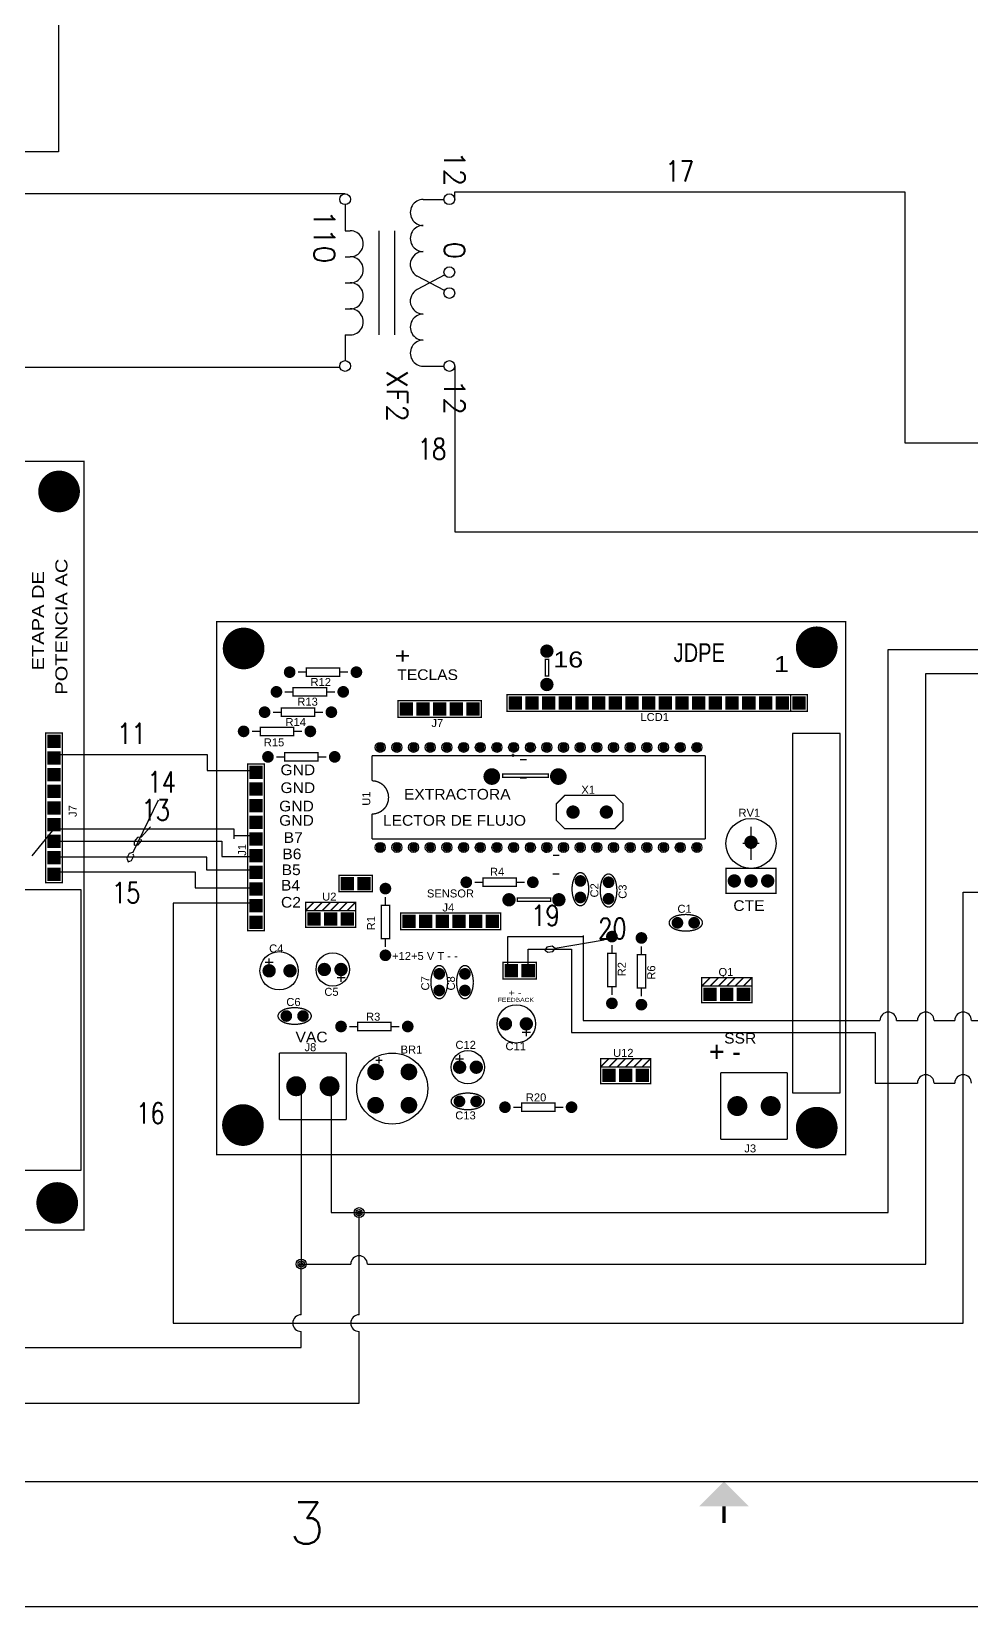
# Model space of a CAD drawing. Header units: inches. Extents: x -0.3 to 21, y 0 to 16.
# Drawn here: x 6.35 to 11.98, y 0 to 9.45 of the extents above; entities that cross this region are included whole.
import ezdxf
from ezdxf.enums import TextEntityAlignment as Align

# ---------------------------------------------------------------- set-up
doc = ezdxf.new("R2010")
doc.units = ezdxf.units.IN
doc.header["$MEASUREMENT"] = 0
for name, color, linetype in [('12632256', 7, 'Continuous'), ('BLK_18AWG', 7, 'Continuous'), ('SYMS', 7, 'Continuous'), ('TAGS', 250, 'Continuous'), ('TERMS', 250, 'Continuous'), ('Title Block', 7, 'Continuous'), ('Viewport', 7, 'Continuous'), ('WIRENO', 250, 'Continuous')]:
    doc.layers.add(name, color=color, linetype=linetype)
doc.styles.add('Roman', font='romans')
doc.styles.add('WD', font='romans.shx')

# ---------------------------------------------------------------- blocks, each defined once
blk = doc.blocks.new('ANSI_border_C')
at = {"layer": 'Title Block'}
for p, q in [((0.5, 0.75), (20.5, 0.75)), ((0, 0), (21, 0))]:
    blk.add_line(p, q, dxfattribs=at)
at = {"layer": 'Title Block', "const_width": 0.02}
blk.add_lwpolyline([(10.5, 0.5), (10.5, 0.6)], dxfattribs=at)
at = {"layer": 'Title Block'}
blk.add_solid([(10.35, 0.6), (10.65, 0.6), (10.5, 0.75)], dxfattribs=at)
at = {"layer": 'Title Block', "style": 'Roman'}
blk.add_text('3', height=0.25, dxfattribs=at).set_placement((8, 0.5), align=Align.MIDDLE_CENTER)
blk = doc.blocks.new('EPAD')
at = {"const_width": 0.5}
blk.add_lwpolyline([(-0.25, 0, 1), (0.25, 0, 1)], format="xyb", close=True, dxfattribs=at)
blk = doc.blocks.new('RPAD')
blk.add_trace([(-0.5, -0.5), (-0.5, 0.5), (0.5, -0.5), (0.5, 0.5)])
blk = doc.blocks.new('WDDOT')
for radius in [0.03, 0.0187, 0.00929]:
    blk.add_circle((0, 0), radius)
blk = doc.blocks.new('HXF1D')
for p, q in [((-0.5, -0.1562), (-0.5, -0.0322)), ((-0.0476, -0.028), (0.0404, -0.193)), ((0.0471, -0.0288), (-0.0404, -0.193)), ((0.5, -0.1562), (0.5, -0.0322)), ((-0.3125, -0.3281), (0.3125, -0.3281)), ((-0.3125, -0.4219), (0.3125, -0.4219)), ((-0.4688, -0.625), (-0.3125, -0.625)), ((-0.3125, -0.625), (-0.3125, -0.5938)), ((-0.1562, -0.625), (-0.1562, -0.5938)), ((0, -0.625), (0, -0.5938)), ((0.1562, -0.625), (0.1562, -0.5938)), ((0.3125, -0.625), (0.3125, -0.5938)), ((0.3125, -0.625), (0.4668, -0.625))]:
    blk.add_line(p, q)
for centre in [(-0.501, 0), (-0.0635, 0), (0.0615, 0), (0.499, 0), (-0.501, -0.625), (0.499, -0.625)]:
    blk.add_circle(centre, 0.0322)
for centre, start, end in [((-0.4219, -0.1562), 179.99896, 0), ((-0.2656, -0.1562), 179.99896, 0), ((-0.1094, -0.1562), 179.99896, 331.92867), ((0.1094, -0.1562), 208.07133, 0.00104), ((0.2656, -0.1562), 180, 0.00104), ((0.4219, -0.1562), 180, 0.00104), ((-0.2344, -0.5938), 0.00101, 180.00201), ((-0.0781, -0.5938), 0.00101, 180.00201), ((0.0781, -0.5938), 0.00101, 180.00201), ((0.2344, -0.5938), 0.00101, 180.00201)]:
    blk.add_arc(centre, 0.0781, start, end)
at = {"linetype": 'Continuous', "style": 'WD', "flags": 8}
for tag, p in [('TERM01', (-0.5781, -0.0312)), ('TERM02', (-0.1406, -0.0312))]:
    blk.add_attdef(tag, text='', height=0.125, dxfattribs=at).set_placement(p, align=Align.RIGHT)
at = {"style": 'WD'}
for tag, p, height, flags in [('X4TERM01', (-0.5332, 0), 0.0125, 1), ('X2TERM01', (-0.501, 0.0322), 0.0125, 1), ('X2TERM02', (-0.0635, 0.0322), 0.0125, 1), ('X2TERM03', (0.0615, 0.0322), 0.0125, 1), ('X2TERM04', (0.499, 0.0322), 0.0125, 1), ('X1TERM04', (0.5312, 0), 0.0125, 1), ('FAMILY', (0.4604, -0.3718), 0.01, 9), ('X4TERM05', (-0.5332, -0.625), 0.0125, 1), ('X8TERM05', (-0.501, -0.6572), 0.0125, 1), ('X8TERM06', (0, -0.6319), 0.0125, 1), ('X8TERM07', (0.499, -0.6572), 0.0125, 1), ('X1TERM07', (0.5312, -0.625), 0.0125, 1)]:
    blk.add_attdef(tag, p, '', height=height, dxfattribs=dict(at, flags=flags))
at = {"linetype": 'Continuous', "style": 'WD', "flags": 8}
for tag, p in [('TERM03', (0.125, -0.0312)), ('TERM04', (0.5781, -0.0312))]:
    blk.add_attdef(tag, p, '', height=0.125, dxfattribs=at)
at = {"style": 'WD', "width": 0.7}
for tag, p in [('INST', (-0.5599, -0.1814)), ('LOC', (-0.5599, -0.351)), ('DESC1', (-0.5599, -0.5073)), ('DESC2', (-0.5599, -0.6635))]:
    blk.add_attdef(tag, text='', height=0.125, dxfattribs=at).set_placement(p, align=Align.RIGHT)
at = {"style": 'WD'}
blk.add_attdef('TAG1', (0.5244, -0.375), '', height=0.125, dxfattribs=at)
at = {"linetype": 'Continuous', "style": 'WD', "flags": 9}
for tag, p in [('ASSYCODE', (0.4834, -0.438)), ('MFG', (0.4836, -0.4198)), ('CAT', (0.4855, -0.4004))]:
    blk.add_attdef(tag, text='', height=0.01, dxfattribs=at).set_placement(p, align=Align.CENTER)
at = {"style": 'WD', "width": 0.7}
blk.add_attdef('RATING1', (0.5556, -0.5312), '', height=0.125, dxfattribs=at)
at = {"linetype": 'Continuous', "style": 'WD', "flags": 8}
for tag, p in [('TERM06', (-0.0312, -0.6875)), ('TERM07', (0.4375, -0.6875))]:
    blk.add_attdef(tag, text='', height=0.125, dxfattribs=at).set_placement(p, align=Align.TOP_RIGHT)
blk.add_attdef('TERM05', text='', height=0.125, dxfattribs=at).set_placement((-0.4375, -0.6875), align=Align.TOP_LEFT)
blk = doc.blocks.new('WD_WNH')
at = {"linetype": 'Continuous', "style": 'WD', "width": 0.8}
blk.add_attdef('WIRENO', text='', height=0.125, dxfattribs=at).set_placement((0, 0.0625), align=Align.CENTER)
at = {"style": 'WD', "flags": 1}
for tag, p in [('W01USER', (0, 0.0781)), ('W02USER', (0, 0.0703)), ('W03USER', (0, 0.0625)), ('W04USER', (0, 0.0547)), ('W05USER', (0, 0.0469)), ('W06USER', (0, 0.0391)), ('W07USER', (0, 0.0312)), ('W08USER', (0, 0.0234)), ('W09USER', (0, 0.0156)), ('W10USER', (0, 0.0078))]:
    blk.add_attdef(tag, text='', height=0.005, dxfattribs=at).set_placement(p, align=Align.CENTER)
blk = doc.blocks.new('WD_WNV')
at = {"style": 'WD', "flags": 1}
for tag, p in [('W01USER', (-0.0625, 0.0938)), ('W02USER', (-0.0625, 0.0859)), ('W03USER', (-0.0625, 0.0781)), ('W04USER', (-0.0625, 0.0703)), ('W05USER', (-0.0625, 0.0625)), ('W06USER', (-0.0625, 0.0547)), ('W07USER', (-0.0625, 0.0469)), ('W08USER', (-0.0625, 0.0391)), ('W09USER', (-0.0625, 0.0312)), ('W10USER', (-0.0625, 0.0234))]:
    blk.add_attdef(tag, text='', height=0.005, dxfattribs=at).set_placement(p, align=Align.CENTER)
at = {"linetype": 'Continuous', "style": 'WD', "width": 0.8}
blk.add_attdef('WIRENO', text='', height=0.125, dxfattribs=at).set_placement((-0.05, 0), align=Align.MIDDLE_RIGHT)

msp = doc.modelspace()

# ---------------------------------------------------------------- linework, layer by layer
at = {"const_width": 0.008}
for points in [[(6.6633, 2.2578), (6.6633, 6.8678), (4.2273, 6.8678), (4.2273, 2.2578), (6.6633, 2.2578)], [(7.4588, 2.7101), (11.2288, 2.7101), (11.2288, 5.9061), (7.4588, 5.9061), (7.4588, 2.7101)], [(9.4278, 5.5791), (9.4478, 5.5791), (9.4478, 5.6791), (9.4278, 5.6791), (9.4278, 5.5791)], [(7.9958, 5.6031), (7.9458, 5.6031)], [(7.9958, 5.5781), (8.1958, 5.5781), (8.1958, 5.6281), (7.9958, 5.6281), (7.9958, 5.5781)], [(8.2458, 5.6031), (8.1958, 5.6031)], [(7.9168, 5.4851), (7.8668, 5.4851)], [(7.9168, 5.4601), (8.1168, 5.4601), (8.1168, 5.5101), (7.9168, 5.5101), (7.9168, 5.4601)], [(8.1668, 5.4851), (8.1168, 5.4851)], [(7.8458, 5.3381), (8.0458, 5.3381), (8.0458, 5.3881), (7.8458, 5.3881), (7.8458, 5.3381)], [(8.5458, 5.3321), (9.0458, 5.3321), (9.0458, 5.4321), (8.5458, 5.4321), (8.5458, 5.3321)], [(9.1998, 5.3681), (10.9988, 5.3681), (10.9988, 5.4681), (9.1998, 5.4681), (9.1998, 5.3681)], [(10.8988, 5.3681), (10.8988, 5.4681)], [(7.8458, 5.3631), (7.7958, 5.3631)], [(8.0958, 5.3631), (8.0458, 5.3631)], [(6.5323, 4.3398), (6.5323, 5.2388), (6.4323, 5.2388), (6.4323, 4.3398), (6.5323, 4.3398)], [(7.7198, 5.2481), (7.6698, 5.2481)], [(7.7198, 5.2231), (7.9198, 5.2231), (7.9198, 5.2731), (7.7198, 5.2731), (7.7198, 5.2231)], [(7.9698, 5.2481), (7.9198, 5.2481)], [(7.8658, 5.0701), (8.0658, 5.0701), (8.0658, 5.1201), (7.8658, 5.1201), (7.8658, 5.0701)], [(8.3888, 4.9521), (8.3888, 5.1021)], [(8.3888, 5.1021), (10.3878, 5.1021)], [(9.2458, 5.1041), (9.2258, 5.1041)], [(9.2358, 5.0941), (9.2358, 5.1141)], [(10.3878, 5.1021), (10.3878, 4.6021)], [(7.6448, 4.0531), (7.7448, 4.0531), (7.7448, 5.0521), (7.6448, 5.0521), (7.6448, 4.0531)], [(7.8158, 5.0951), (7.8658, 5.0951)], [(8.0658, 5.0951), (8.1158, 5.0951)], [(9.3158, 5.0791), (9.2778, 5.0791)], [(8.4888, 4.8521), (8.4868, 4.8721), (8.4808, 4.8911), (8.4718, 4.9081), (8.4598, 4.9231), (8.4448, 4.9351), (8.4278, 4.9441), (8.4088, 4.9501), (8.3888, 4.9521)], [(9.1728, 4.9721), (9.4468, 4.9721), (9.4468, 4.9921), (9.1728, 4.9921), (9.1728, 4.9721)], [(9.3158, 4.9681), (9.2768, 4.9681)], [(8.4888, 4.8521), (8.4868, 4.8311), (8.4808, 4.8121), (8.4718, 4.7951), (8.4598, 4.7811), (8.4448, 4.7691), (8.4278, 4.7601), (8.4088, 4.7541), (8.3888, 4.7521)], [(9.5448, 4.8641), (9.8448, 4.8641), (9.8948, 4.8141), (9.8948, 4.7141), (9.8448, 4.6641), (9.5448, 4.6641), (9.4948, 4.7141), (9.4948, 4.8141), (9.5448, 4.8641)], [(8.3888, 4.6021), (8.3888, 4.7521)], [(10.6618, 4.4761), (10.6618, 4.6761)], [(8.3888, 4.6021), (10.3878, 4.6021)], [(9.4318, 4.5191), (9.4318, 4.5391)], [(10.6118, 4.5761), (10.7118, 4.5761)], [(9.4418, 4.5291), (9.4218, 4.5291)], [(9.5118, 4.5041), (9.4738, 4.5041)], [(8.1918, 4.2861), (8.3918, 4.2861), (8.3918, 4.3851), (8.1918, 4.3851), (8.1918, 4.2861)], [(9.0548, 4.3431), (9.0048, 4.3431)], [(9.0548, 4.3181), (9.2548, 4.3181), (9.2548, 4.3681), (9.0548, 4.3681), (9.0548, 4.3181)], [(9.3048, 4.3431), (9.2548, 4.3431)], [(9.5118, 4.3931), (9.4728, 4.3931)], [(9.6388, 4.4011), (9.6288, 4.3991), (9.6188, 4.3931), (9.6108, 4.3841), (9.6038, 4.3721), (9.5978, 4.3571), (9.5928, 4.3411), (9.5898, 4.3221), (9.5888, 4.3021)], [(9.6388, 4.4011), (9.6488, 4.3991), (9.6588, 4.3931), (9.6668, 4.3841), (9.6738, 4.3721), (9.6798, 4.3571), (9.6848, 4.3411), (9.6878, 4.3221), (9.6888, 4.3021)], [(9.8078, 4.3931), (9.7978, 4.3911), (9.7878, 4.3851), (9.7798, 4.3761), (9.7718, 4.3641), (9.7658, 4.3491), (9.7618, 4.3331), (9.7588, 4.3141), (9.7578, 4.2941)], [(9.8078, 4.3931), (9.8178, 4.3911), (9.8278, 4.3851), (9.8358, 4.3761), (9.8438, 4.3641), (9.8498, 4.3491), (9.8538, 4.3331), (9.8568, 4.3141), (9.8578, 4.2941)], [(10.5118, 4.2771), (10.8118, 4.2771), (10.8118, 4.4261), (10.5118, 4.4261), (10.5118, 4.2771)], [(8.4698, 4.2551), (8.4698, 4.2051)], [(9.2608, 4.2281), (9.4598, 4.2281), (9.4598, 4.2481), (9.2608, 4.2481), (9.2608, 4.2281)], [(9.6388, 4.2021), (9.6288, 4.2041), (9.6188, 4.2101), (9.6108, 4.2191), (9.6038, 4.2311), (9.5978, 4.2461), (9.5928, 4.2631), (9.5898, 4.2821), (9.5888, 4.3021)], [(9.6388, 4.2021), (9.6488, 4.2041), (9.6588, 4.2101), (9.6668, 4.2191), (9.6738, 4.2311), (9.6798, 4.2461), (9.6848, 4.2631), (9.6878, 4.2821), (9.6888, 4.3021)], [(9.8078, 4.1941), (9.7978, 4.1961), (9.7878, 4.2021), (9.7798, 4.2111), (9.7718, 4.2231), (9.7658, 4.2381), (9.7618, 4.2551), (9.7588, 4.2741), (9.7578, 4.2941)], [(9.8078, 4.1941), (9.8178, 4.1961), (9.8278, 4.2021), (9.8358, 4.2111), (9.8438, 4.2231), (9.8498, 4.2381), (9.8538, 4.2551), (9.8568, 4.2741), (9.8578, 4.2941)], [(7.9908, 4.1731), (7.9908, 4.2231), (8.2908, 4.2231), (8.2908, 4.1731)], [(7.9908, 4.1731), (8.0408, 4.2231)], [(7.9908, 4.0731), (8.2908, 4.0731), (8.2908, 4.1731), (7.9908, 4.1731), (7.9908, 4.0731)], [(8.0408, 4.1731), (8.0908, 4.2231)], [(8.0908, 4.1731), (8.1408, 4.2231)], [(8.1408, 4.1731), (8.1908, 4.2231)], [(8.1908, 4.1731), (8.2408, 4.2231)], [(8.2408, 4.1731), (8.2908, 4.2231)], [(8.4448, 4.0051), (8.4948, 4.0051), (8.4948, 4.2051), (8.4448, 4.2051), (8.4448, 4.0051)], [(8.5618, 4.0581), (9.1618, 4.0581), (9.1618, 4.1581), (8.5618, 4.1581), (8.5618, 4.0581)], [(10.1708, 4.1001), (10.1728, 4.1101), (10.1788, 4.1201), (10.1878, 4.1281), (10.1998, 4.1361), (10.2148, 4.1421), (10.2318, 4.1461), (10.2508, 4.1491), (10.2708, 4.1501)], [(10.1708, 4.1001), (10.1728, 4.0901), (10.1788, 4.0801), (10.1878, 4.0721), (10.1998, 4.0641), (10.2148, 4.0581), (10.2318, 4.0541), (10.2508, 4.0511), (10.2708, 4.0501)], [(10.3708, 4.1001), (10.3688, 4.1101), (10.3628, 4.1201), (10.3538, 4.1281), (10.3418, 4.1361), (10.3268, 4.1421), (10.3098, 4.1461), (10.2908, 4.1491), (10.2708, 4.1501)], [(10.3708, 4.1001), (10.3688, 4.0901), (10.3628, 4.0801), (10.3538, 4.0721), (10.3418, 4.0641), (10.3268, 4.0581), (10.3098, 4.0541), (10.2908, 4.0511), (10.2708, 4.0501)], [(8.4698, 4.0051), (8.4698, 3.9551)], [(9.8278, 3.9671), (9.8278, 3.9171)], [(7.7728, 3.8871), (7.7728, 3.8371)], [(9.8028, 3.7171), (9.8528, 3.7171), (9.8528, 3.9171), (9.8028, 3.9171), (9.8028, 3.7171)], [(9.9798, 3.7091), (10.0298, 3.7091), (10.0298, 3.9091), (9.9798, 3.9091), (9.9798, 3.7091)], [(10.0048, 3.9591), (10.0048, 3.9091)], [(7.7478, 3.8621), (7.7978, 3.8621)], [(8.2038, 3.7451), (8.2038, 3.7951)], [(8.7928, 3.8441), (8.7828, 3.8421), (8.7728, 3.8361), (8.7648, 3.8271), (8.7578, 3.8151), (8.7518, 3.8001), (8.7468, 3.7831), (8.7438, 3.7641), (8.7428, 3.7441)], [(8.7928, 3.8441), (8.8028, 3.8421), (8.8128, 3.8361), (8.8208, 3.8271), (8.8278, 3.8151), (8.8338, 3.8001), (8.8388, 3.7831), (8.8418, 3.7641), (8.8428, 3.7441)], [(8.9468, 3.8441), (8.9368, 3.8421), (8.9268, 3.8361), (8.9188, 3.8271), (8.9118, 3.8151), (8.9058, 3.8001), (8.9008, 3.7831), (8.8978, 3.7641), (8.8968, 3.7441)], [(8.9468, 3.8441), (8.9568, 3.8421), (8.9668, 3.8361), (8.9748, 3.8271), (8.9818, 3.8151), (8.9878, 3.8001), (8.9928, 3.7831), (8.9958, 3.7641), (8.9968, 3.7441)], [(9.1758, 3.7621), (9.3748, 3.7621), (9.3748, 3.8621), (9.1758, 3.8621), (9.1758, 3.7621)], [(8.2288, 3.7701), (8.1788, 3.7701)], [(8.7928, 3.6441), (8.7828, 3.6461), (8.7728, 3.6521), (8.7648, 3.6611), (8.7578, 3.6731), (8.7518, 3.6881), (8.7468, 3.7051), (8.7438, 3.7241), (8.7428, 3.7441)], [(8.7928, 3.6441), (8.8028, 3.6461), (8.8128, 3.6521), (8.8208, 3.6611), (8.8278, 3.6731), (8.8338, 3.6881), (8.8388, 3.7051), (8.8418, 3.7241), (8.8428, 3.7441)], [(8.9468, 3.6441), (8.9368, 3.6461), (8.9268, 3.6521), (8.9188, 3.6611), (8.9118, 3.6731), (8.9058, 3.6881), (8.9008, 3.7051), (8.8978, 3.7241), (8.8968, 3.7441)], [(8.9468, 3.6441), (8.9568, 3.6461), (8.9668, 3.6521), (8.9748, 3.6611), (8.9818, 3.6731), (8.9878, 3.6881), (8.9928, 3.7051), (8.9958, 3.7241), (8.9968, 3.7441)], [(9.8278, 3.7171), (9.8278, 3.6671)], [(10.0048, 3.7091), (10.0048, 3.6591)], [(10.3668, 3.7211), (10.3668, 3.7711), (10.6668, 3.7711), (10.6668, 3.7211)], [(10.3668, 3.7211), (10.4168, 3.7711)], [(10.3668, 3.6211), (10.6668, 3.6211), (10.6668, 3.7211), (10.3668, 3.7211), (10.3668, 3.6211)], [(10.4168, 3.7211), (10.4668, 3.7711)], [(10.4668, 3.7211), (10.5168, 3.7711)], [(10.5168, 3.7211), (10.5668, 3.7711)], [(10.5668, 3.7211), (10.6168, 3.7711)], [(10.6168, 3.7211), (10.6668, 3.7711)], [(7.8258, 3.5411), (7.8278, 3.5511), (7.8338, 3.5611), (7.8428, 3.5691), (7.8548, 3.5761), (7.8698, 3.5831), (7.8868, 3.5871), (7.9058, 3.5901), (7.9258, 3.5911)], [(8.0258, 3.5411), (8.0238, 3.5511), (8.0178, 3.5611), (8.0088, 3.5691), (7.9968, 3.5761), (7.9818, 3.5831), (7.9648, 3.5871), (7.9458, 3.5901), (7.9258, 3.5911)], [(7.8258, 3.5411), (7.8278, 3.5311), (7.8338, 3.5211), (7.8428, 3.5131), (7.8548, 3.5061), (7.8698, 3.4991), (7.8868, 3.4951), (7.9058, 3.4921), (7.9258, 3.4911)], [(8.0258, 3.5411), (8.0238, 3.5311), (8.0178, 3.5211), (8.0088, 3.5131), (7.9968, 3.5061), (7.9818, 3.4991), (7.9648, 3.4951), (7.9458, 3.4921), (7.9258, 3.4911)], [(8.3038, 3.4531), (8.5038, 3.4531), (8.5038, 3.5031), (8.3038, 3.5031), (8.3038, 3.4531)], [(8.2538, 3.4781), (8.3038, 3.4781)], [(8.5038, 3.4781), (8.5538, 3.4781)], [(9.3398, 3.4441), (9.2898, 3.4441)], [(9.3148, 3.4191), (9.3148, 3.4691)], [(7.8348, 3.3201), (7.8348, 2.9201)], [(7.8348, 3.3201), (8.2348, 3.3201)], [(8.2348, 3.3201), (8.2348, 2.9201)], [(8.9148, 3.3091), (8.9148, 3.2591)], [(8.4108, 3.2761), (8.4508, 3.2761)], [(8.4308, 3.2961), (8.4308, 3.2561)], [(8.8898, 3.2841), (8.9398, 3.2841)], [(9.7598, 3.2361), (9.7598, 3.2861), (10.0598, 3.2861), (10.0598, 3.2361)], [(9.7598, 3.2361), (9.8098, 3.2861)], [(9.7598, 3.1361), (10.0598, 3.1361), (10.0598, 3.2361), (9.7598, 3.2361), (9.7598, 3.1361)], [(9.8098, 3.2361), (9.8598, 3.2861)], [(9.8598, 3.2361), (9.9098, 3.2861)], [(9.9098, 3.2361), (9.9598, 3.2861)], [(9.9598, 3.2361), (10.0098, 3.2861)], [(10.0098, 3.2361), (10.0598, 3.2861)], [(10.4798, 3.2011), (10.4798, 2.8011)], [(10.4798, 3.2011), (10.8798, 3.2011)], [(10.8798, 3.2011), (10.8798, 2.8011)], [(8.8638, 3.0291), (8.8658, 3.0391), (8.8718, 3.0491), (8.8808, 3.0571), (8.8928, 3.0641), (8.9078, 3.0711), (8.9248, 3.0751), (8.9438, 3.0781), (8.9638, 3.0791)], [(8.8638, 3.0291), (8.8658, 3.0191), (8.8718, 3.0091), (8.8808, 3.0011), (8.8928, 2.9941), (8.9078, 2.9871), (8.9248, 2.9831), (8.9438, 2.9801), (8.9638, 2.9791)], [(9.0638, 3.0291), (9.0618, 3.0391), (9.0558, 3.0491), (9.0468, 3.0571), (9.0348, 3.0641), (9.0198, 3.0711), (9.0028, 3.0751), (8.9838, 3.0781), (8.9638, 3.0791)], [(9.0638, 3.0291), (9.0618, 3.0191), (9.0558, 3.0091), (9.0468, 3.0011), (9.0348, 2.9941), (9.0198, 2.9871), (9.0028, 2.9831), (8.9838, 2.9801), (8.9638, 2.9791)], [(9.2868, 2.9691), (9.4858, 2.9691), (9.4858, 3.0191), (9.2868, 3.0191), (9.2868, 2.9691)], [(9.2368, 2.9941), (9.2868, 2.9941)], [(9.4858, 2.9941), (9.5358, 2.9941)], [(7.8348, 2.9201), (8.2348, 2.9201)], [(10.4798, 2.8011), (10.8798, 2.8011)]]:
    msp.add_lwpolyline(points, dxfattribs=at)
for points in [[(10.9108, 5.2361), (10.9108, 3.0811), (11.1968, 3.0811), (11.1968, 5.2361), (10.9108, 5.2361)], [(6.6453, 2.6168), (6.6453, 4.2968), (6.2253, 4.2968), (6.2253, 2.6168), (6.6453, 2.6168)]]:
    msp.add_lwpolyline(points)
for centre, radius in [((6.5133, 6.6868), 0.03), ((7.6198, 5.7451), 0.03), ((11.0558, 5.7521), 0.03), ((9.4378, 5.7291), 0.025), ((7.8958, 5.6031), 0.025), ((8.2958, 5.6031), 0.025), ((7.8168, 5.4851), 0.025), ((8.2168, 5.4851), 0.025), ((9.4378, 5.5291), 0.025), ((7.7458, 5.3631), 0.025), ((8.1458, 5.3631), 0.025), ((8.5958, 5.3821), 0.025), ((8.6958, 5.3821), 0.025), ((8.7958, 5.3821), 0.025), ((8.8958, 5.3821), 0.025), ((8.9958, 5.3821), 0.025), ((9.2498, 5.4181), 0.025), ((9.3488, 5.4181), 0.025), ((9.4488, 5.4181), 0.025), ((9.5488, 5.4181), 0.025), ((9.6488, 5.4181), 0.025), ((9.7488, 5.4181), 0.025), ((9.8488, 5.4181), 0.025), ((9.9488, 5.4181), 0.025), ((10.0488, 5.4181), 0.025), ((10.1488, 5.4181), 0.025), ((10.2488, 5.4181), 0.025), ((10.3488, 5.4181), 0.025), ((10.4488, 5.4181), 0.025), ((10.5488, 5.4181), 0.025), ((10.6488, 5.4181), 0.025), ((10.7488, 5.4181), 0.025), ((10.8488, 5.4181), 0.025), ((10.9488, 5.4181), 0.025), ((6.4823, 5.1888), 0.025), ((7.6198, 5.2481), 0.025), ((8.0198, 5.2481), 0.025), ((6.4823, 5.0888), 0.025), ((7.7658, 5.0951), 0.025), ((8.1658, 5.0951), 0.025), ((8.4388, 5.1521), 0.03), ((8.5388, 5.1521), 0.03), ((8.6388, 5.1521), 0.03), ((8.7388, 5.1521), 0.03), ((8.8388, 5.1521), 0.03), ((8.9388, 5.1521), 0.03), ((9.0388, 5.1521), 0.03), ((9.1388, 5.1521), 0.03), ((9.2388, 5.1521), 0.03), ((9.3388, 5.1521), 0.03), ((9.4378, 5.1521), 0.03), ((9.5378, 5.1521), 0.03), ((9.6378, 5.1521), 0.03), ((9.7378, 5.1521), 0.03), ((9.8378, 5.1521), 0.03), ((9.9378, 5.1521), 0.03), ((10.0378, 5.1521), 0.03), ((10.1378, 5.1521), 0.03), ((10.2378, 5.1521), 0.03), ((10.3378, 5.1521), 0.03), ((6.4823, 4.9888), 0.025), ((7.6948, 5.0021), 0.025), ((6.4823, 4.8888), 0.025), ((7.6948, 4.9021), 0.025), ((9.1078, 4.9771), 0.025), ((9.5068, 4.9771), 0.025), ((7.6948, 4.8021), 0.025), ((6.4823, 4.7888), 0.025), ((7.6948, 4.7021), 0.025), ((9.5948, 4.7641), 0.025), ((9.7948, 4.7641), 0.025), ((6.4823, 4.6888), 0.025), ((6.4823, 4.5888), 0.025), ((7.6948, 4.6021), 0.025), ((8.4388, 4.5521), 0.03), ((8.5388, 4.5521), 0.03), ((8.6388, 4.5521), 0.03), ((8.7388, 4.5521), 0.03), ((8.8388, 4.5521), 0.03), ((8.9388, 4.5521), 0.03), ((9.0388, 4.5521), 0.03), ((9.1388, 4.5521), 0.03), ((9.2388, 4.5521), 0.03), ((9.3388, 4.5521), 0.03), ((9.4378, 4.5521), 0.03), ((9.5378, 4.5521), 0.03), ((9.6378, 4.5521), 0.03), ((9.7378, 4.5521), 0.03), ((9.8378, 4.5521), 0.03), ((9.9378, 4.5521), 0.03), ((10.0378, 4.5521), 0.03), ((10.1378, 4.5521), 0.03), ((10.2378, 4.5521), 0.03), ((10.3378, 4.5521), 0.03), ((10.6618, 4.5831), 0.025), ((6.4823, 4.4898), 0.025), ((7.6948, 4.5021), 0.025), ((6.4823, 4.3898), 0.025), ((7.6948, 4.4021), 0.025), ((8.2418, 4.3351), 0.025), ((8.3418, 4.3351), 0.025), ((8.9548, 4.3431), 0.025), ((9.3538, 4.3431), 0.025), ((9.6388, 4.3511), 0.025), ((9.8078, 4.3431), 0.025), ((10.5618, 4.3511), 0.025), ((10.6618, 4.3511), 0.025), ((10.7618, 4.3511), 0.025), ((7.6948, 4.3031), 0.025), ((8.4698, 4.3051), 0.025), ((9.2108, 4.2381), 0.025), ((9.5098, 4.2381), 0.025), ((9.6388, 4.2521), 0.025), ((9.8078, 4.2441), 0.025), ((7.6948, 4.2031), 0.025), ((7.6948, 4.1031), 0.025), ((8.0408, 4.1231), 0.025), ((8.1408, 4.1231), 0.025), ((8.2408, 4.1231), 0.025), ((8.6118, 4.1081), 0.025), ((8.7118, 4.1081), 0.025), ((8.8118, 4.1081), 0.025), ((8.9118, 4.1081), 0.025), ((9.0118, 4.1081), 0.025), ((9.1118, 4.1081), 0.025), ((10.2208, 4.1001), 0.025), ((10.3208, 4.1001), 0.025), ((9.8278, 4.0171), 0.025), ((10.0048, 4.0091), 0.025), ((8.4698, 3.9051), 0.025), ((7.7728, 3.8121), 0.025), ((7.8978, 3.8121), 0.025), ((8.1038, 3.8201), 0.025), ((8.2038, 3.8201), 0.025), ((8.7928, 3.7941), 0.025), ((8.9468, 3.7941), 0.025), ((9.2258, 3.8121), 0.025), ((9.3258, 3.8121), 0.025), ((8.7928, 3.6941), 0.025), ((8.9468, 3.6941), 0.025), ((10.4168, 3.6711), 0.025), ((10.5168, 3.6711), 0.025), ((10.6168, 3.6711), 0.025), ((9.8278, 3.6171), 0.025), ((10.0048, 3.6091), 0.025), ((7.8758, 3.5411), 0.025), ((7.9758, 3.5411), 0.025), ((8.2038, 3.4781), 0.025), ((8.6038, 3.4781), 0.025), ((9.1898, 3.4941), 0.025), ((9.3148, 3.4941), 0.025), ((8.4108, 3.2061), 0.025), ((8.6108, 3.2061), 0.025), ((8.9148, 3.2341), 0.025), ((9.0148, 3.2341), 0.025), ((7.9348, 3.1201), 0.03), ((8.1348, 3.1201), 0.03), ((9.8098, 3.1861), 0.025), ((9.9098, 3.1861), 0.025), ((10.0098, 3.1861), 0.025), ((8.4108, 3.0061), 0.025), ((8.6108, 3.0061), 0.025), ((8.9138, 3.0291), 0.025), ((9.0138, 3.0291), 0.025), ((10.5798, 3.0011), 0.03), ((10.7798, 3.0011), 0.03), ((9.1868, 2.9941), 0.025), ((9.5858, 2.9941), 0.025), ((7.6158, 2.8871), 0.03), ((11.0558, 2.8711), 0.03), ((6.5023, 2.4198), 0.03)]:
    msp.add_circle(centre, radius)
at = {"layer": '12632256'}
for centre, radius in [((10.6618, 4.5761), 0.15), ((7.8328, 3.8121), 0.115), ((8.1538, 3.8201), 0.1), ((9.2548, 3.4941), 0.115), ((8.5108, 3.1061), 0.213), ((8.9648, 3.2341), 0.1)]:
    msp.add_circle(centre, radius, dxfattribs=at)
at = {"layer": 'BLK_18AWG'}
for p, q in [((6.5106, 10.9685), (6.5106, 8.7235)), ((6.5106, 8.7235), (4.4511, 8.7235)), ((8.2282, 8.4712), (4.207, 8.4712)), ((8.8855, 8.439), (8.8855, 8.4829)), ((8.8855, 8.4829), (11.5831, 8.4829)), ((11.5831, 8.4829), (11.5831, 6.978)), ((4.207, 7.4323), (8.196, 7.4323)), ((8.196, 7.4323), (8.196, 7.439)), ((8.8855, 7.439), (8.8855, 6.4446)), ((11.5831, 6.978), (16.0317, 6.978)), ((8.8855, 6.4446), (14.7752, 6.4446)), ((11.485, 2.3619), (11.485, 5.7384)), ((11.485, 5.7384), (13.8901, 5.7384)), ((11.7095, 2.0538), (11.7095, 5.5945)), ((11.7095, 5.5945), (13.6788, 5.5945)), ((6.495, 5.1103), (7.4021, 5.1103)), ((7.4021, 5.1103), (7.4021, 5.0134)), ((7.4021, 5.0134), (7.6875, 5.0134)), ((6.4947, 4.6622), (6.4947, 4.6951)), ((7.5631, 4.6622), (6.4947, 4.6622)), ((7.5631, 4.6038), (7.5631, 4.6622)), ((6.4801, 4.5891), (7.4899, 4.5891)), ((7.4899, 4.5891), (7.4899, 4.4978)), ((7.6789, 4.6214), (7.5631, 4.6214)), ((7.3984, 4.4941), (6.4837, 4.4941)), ((7.3984, 4.4148), (7.3984, 4.4941)), ((7.4899, 4.4978), (7.6838, 4.4978)), ((6.502, 4.4051), (7.3289, 4.4051)), ((7.3289, 4.4051), (7.3289, 4.3093)), ((7.7163, 4.4148), (7.3984, 4.4148)), ((7.3289, 4.3093), (7.6939, 4.3093)), ((11.9337, 1.6993), (11.9337, 4.2828)), ((11.9337, 4.2828), (12.3847, 4.2828)), ((7.7155, 4.2172), (7.1967, 4.2172)), ((7.1967, 4.2172), (7.1967, 1.6993)), ((9.2033, 3.823), (9.2033, 4.0186)), ((9.2033, 4.0186), (9.6561, 4.0186)), ((9.6561, 4.0231), (9.6561, 3.5145)), ((9.3267, 3.8371), (9.3267, 3.941)), ((9.3267, 3.941), (9.5858, 3.941)), ((9.5858, 3.941), (9.5858, 3.4429)), ((9.6561, 3.5145), (11.435, 3.5145)), ((11.535, 3.5145), (11.6595, 3.5145)), ((11.7595, 3.5145), (11.8837, 3.5145)), ((11.9837, 3.5145), (12.0277, 3.5145)), ((9.5858, 3.4429), (11.4071, 3.4429)), ((11.4071, 3.4429), (11.4071, 3.1386)), ((7.9648, 3.1201), (7.9648, 2.0538)), ((11.4071, 3.1386), (11.6595, 3.1386)), ((11.7595, 3.1386), (11.8837, 3.1386)), ((8.1437, 3.0914), (8.1437, 2.3619)), ((8.1437, 2.3619), (8.1948, 2.3619)), ((8.1948, 2.3619), (11.485, 2.3619)), ((8.3119, 1.7493), (8.3119, 2.3619)), ((7.9648, 2.0538), (8.089, 2.0538)), ((7.9648, 1.7493), (7.9648, 2.0538)), ((8.089, 2.0538), (8.2619, 2.0538)), ((8.3619, 2.0538), (11.7095, 2.0538)), ((7.1967, 1.6993), (11.9337, 1.6993)), ((7.9648, 1.5541), (7.9648, 1.6493)), ((8.3119, 1.2195), (8.3119, 1.6493)), ((3.6992, 1.5541), (7.9648, 1.5541)), ((1.5557, 1.2195), (8.3119, 1.2195))]:
    msp.add_line(p, q, dxfattribs=at)
for centre, start, end in [((11.485, 3.5145), 0, 180), ((11.7095, 3.5145), 0, 180), ((11.9337, 3.5145), 0, 180), ((11.7095, 3.1386), 0, 180), ((11.9337, 3.1386), 0, 180), ((8.3119, 2.0538), 0, 180), ((7.9648, 1.6993), 90, 270), ((8.3119, 1.6993), 90, 270)]:
    msp.add_arc(centre, 0.05, start, end, dxfattribs=at)
at = {"layer": 'WIRENO'}
for points in [[(7.1068, 4.8364), (6.9547, 4.5223), (6.9338, 4.515), (6.9202, 4.4869), (6.9275, 4.466), (6.9483, 4.4733), (6.9619, 4.5014), (6.9583, 4.5118)], [(6.3511, 4.501), (6.4751, 4.6544), (6.497, 4.6567), (6.5167, 4.681), (6.5144, 4.703), (6.4924, 4.7006), (6.4727, 4.6763), (6.4739, 4.6654)], [(7.0605, 4.6763), (7.0054, 4.6128), (6.9834, 4.6112), (6.9629, 4.5876), (6.9645, 4.5655), (6.9866, 4.5671), (7.007, 4.5907), (7.0062, 4.6017)], [(9.7819, 3.9953), (9.4871, 3.9462), (9.4691, 3.959), (9.4383, 3.9539), (9.4254, 3.9359), (9.4434, 3.9231), (9.4742, 3.9282), (9.4807, 3.9372)]]:
    msp.add_lwpolyline(points, dxfattribs=at)

# ---------------------------------------------------------------- block references
for name, p, xscale, yscale, rotation in [('EPAD', (6.5133, 6.6868), 0.25, 0.25, 89.99999999999999), ('RPAD', (8.5958, 5.3821), 0.08, 0.08, 180), ('RPAD', (8.6958, 5.3821), 0.08, 0.08, 180), ('RPAD', (8.7958, 5.3821), 0.08, 0.08, 180), ('RPAD', (8.8958, 5.3821), 0.08, 0.08, 180), ('RPAD', (8.9958, 5.3821), 0.08, 0.08, 180), ('RPAD', (9.2498, 5.4181), 0.08, 0.08, 180), ('RPAD', (9.3488, 5.4181), 0.08, 0.08, 180), ('RPAD', (9.4488, 5.4181), 0.08, 0.08, 180), ('RPAD', (9.5488, 5.4181), 0.08, 0.08, 180), ('RPAD', (9.6488, 5.4181), 0.08, 0.08, 180), ('RPAD', (9.7488, 5.4181), 0.08, 0.08, 180), ('RPAD', (9.8488, 5.4181), 0.08, 0.08, 180), ('RPAD', (9.9488, 5.4181), 0.08, 0.08, 180), ('RPAD', (10.0488, 5.4181), 0.08, 0.08, 180), ('RPAD', (10.1488, 5.4181), 0.08, 0.08, 180), ('RPAD', (10.2488, 5.4181), 0.08, 0.08, 180), ('RPAD', (10.3488, 5.4181), 0.08, 0.08, 180), ('RPAD', (10.4488, 5.4181), 0.08, 0.08, 180), ('RPAD', (10.5488, 5.4181), 0.08, 0.08, 180), ('RPAD', (10.6488, 5.4181), 0.08, 0.08, 180), ('RPAD', (10.7488, 5.4181), 0.08, 0.08, 180), ('RPAD', (10.8488, 5.4181), 0.08, 0.08, 180), ('RPAD', (10.9488, 5.4181), 0.08, 0.08, 180), ('RPAD', (6.4823, 5.1888), 0.08, 0.08, 89.99999999999999), ('RPAD', (6.4823, 5.0888), 0.08, 0.08, 89.99999999999999), ('RPAD', (6.4823, 4.9888), 0.08, 0.08, 89.99999999999999), ('RPAD', (7.6948, 5.0021), 0.08, 0.08, 90), ('RPAD', (6.4823, 4.8888), 0.08, 0.08, 89.99999999999999), ('RPAD', (7.6948, 4.9021), 0.08, 0.08, 90), ('RPAD', (6.4823, 4.7888), 0.08, 0.08, 89.99999999999999), ('RPAD', (7.6948, 4.8021), 0.08, 0.08, 90), ('RPAD', (6.4823, 4.6888), 0.08, 0.08, 89.99999999999999), ('RPAD', (7.6948, 4.7021), 0.08, 0.08, 90), ('RPAD', (6.4823, 4.5888), 0.08, 0.08, 89.99999999999999), ('RPAD', (7.6948, 4.6021), 0.08, 0.08, 90), ('RPAD', (7.6948, 4.5021), 0.08, 0.08, 90), ('RPAD', (6.4823, 4.4898), 0.08, 0.08, 89.99999999999999), ('RPAD', (7.6948, 4.4021), 0.08, 0.08, 90), ('RPAD', (6.4823, 4.3898), 0.08, 0.08, 89.99999999999999), ('RPAD', (7.6948, 4.3031), 0.08, 0.08, 90), ('RPAD', (7.6948, 4.2031), 0.08, 0.08, 90), ('RPAD', (7.6948, 4.1031), 0.08, 0.08, 90), ('EPAD', (6.5023, 2.4198), 0.25, 0.25, 89.99999999999999)]:
    msp.add_blockref(name, p, dxfattribs=dict(xscale=xscale, yscale=yscale, rotation=rotation))
for name, p, xscale, yscale in [('EPAD', (7.6198, 5.7451), 0.25, 0.25), ('EPAD', (11.0558, 5.7521), 0.25, 0.25), ('EPAD', (9.4378, 5.7291), 0.08, 0.08), ('EPAD', (7.8958, 5.6031), 0.07, 0.07), ('EPAD', (8.2958, 5.6031), 0.07, 0.07), ('EPAD', (7.8168, 5.4851), 0.07, 0.07), ('EPAD', (8.2168, 5.4851), 0.07, 0.07), ('EPAD', (9.4378, 5.5291), 0.08, 0.08), ('EPAD', (7.7458, 5.3631), 0.07, 0.07), ('EPAD', (8.1458, 5.3631), 0.07, 0.07), ('EPAD', (7.6198, 5.2481), 0.07, 0.07), ('EPAD', (8.0198, 5.2481), 0.07, 0.07), ('EPAD', (7.7658, 5.0951), 0.07, 0.07), ('EPAD', (8.1658, 5.0951), 0.07, 0.07), ('EPAD', (8.4388, 5.1521), 0.05, 0.05), ('EPAD', (8.5388, 5.1521), 0.05, 0.05), ('EPAD', (8.6388, 5.1521), 0.05, 0.05), ('EPAD', (8.7388, 5.1521), 0.05, 0.05), ('EPAD', (8.8388, 5.1521), 0.05, 0.05), ('EPAD', (8.9388, 5.1521), 0.05, 0.05), ('EPAD', (9.0388, 5.1521), 0.05, 0.05), ('EPAD', (9.1388, 5.1521), 0.05, 0.05), ('EPAD', (9.2388, 5.1521), 0.05, 0.05), ('EPAD', (9.3388, 5.1521), 0.05, 0.05), ('EPAD', (9.4378, 5.1521), 0.05, 0.05), ('EPAD', (9.5378, 5.1521), 0.05, 0.05), ('EPAD', (9.6378, 5.1521), 0.05, 0.05), ('EPAD', (9.7378, 5.1521), 0.05, 0.05), ('EPAD', (9.8378, 5.1521), 0.05, 0.05), ('EPAD', (9.9378, 5.1521), 0.05, 0.05), ('EPAD', (10.0378, 5.1521), 0.05, 0.05), ('EPAD', (10.1378, 5.1521), 0.05, 0.05), ('EPAD', (10.2378, 5.1521), 0.05, 0.05), ('EPAD', (10.3378, 5.1521), 0.05, 0.05), ('EPAD', (9.1078, 4.9771), 0.1, 0.1), ('EPAD', (9.5068, 4.9771), 0.1, 0.1), ('EPAD', (9.5948, 4.7641), 0.08, 0.08), ('EPAD', (9.7948, 4.7641), 0.08, 0.08), ('RPAD', (8.4388, 4.5521), 0.05, 0.05), ('EPAD', (8.5388, 4.5521), 0.05, 0.05), ('EPAD', (8.6388, 4.5521), 0.05, 0.05), ('EPAD', (8.7388, 4.5521), 0.05, 0.05), ('EPAD', (8.8388, 4.5521), 0.05, 0.05), ('EPAD', (8.9388, 4.5521), 0.05, 0.05), ('EPAD', (9.0388, 4.5521), 0.05, 0.05), ('EPAD', (9.1388, 4.5521), 0.05, 0.05), ('EPAD', (9.2388, 4.5521), 0.05, 0.05), ('EPAD', (9.3388, 4.5521), 0.05, 0.05), ('EPAD', (9.4378, 4.5521), 0.05, 0.05), ('EPAD', (9.5378, 4.5521), 0.05, 0.05), ('EPAD', (9.6378, 4.5521), 0.05, 0.05), ('EPAD', (9.7378, 4.5521), 0.05, 0.05), ('EPAD', (9.8378, 4.5521), 0.05, 0.05), ('EPAD', (9.9378, 4.5521), 0.05, 0.05), ('EPAD', (10.0378, 4.5521), 0.05, 0.05), ('EPAD', (10.1378, 4.5521), 0.05, 0.05), ('EPAD', (10.2378, 4.5521), 0.05, 0.05), ('EPAD', (10.3378, 4.5521), 0.05, 0.05), ('EPAD', (10.6618, 4.5831), 0.08, 0.08), ('RPAD', (8.2418, 4.3351), 0.08, 0.08), ('RPAD', (8.3418, 4.3351), 0.08, 0.08), ('EPAD', (8.9548, 4.3431), 0.07, 0.07), ('EPAD', (9.3538, 4.3431), 0.07, 0.07), ('EPAD', (9.6388, 4.3511), 0.07, 0.07), ('EPAD', (9.8078, 4.3431), 0.07, 0.07), ('EPAD', (10.5618, 4.3511), 0.08, 0.08), ('EPAD', (10.6618, 4.3511), 0.08, 0.08), ('EPAD', (10.7618, 4.3511), 0.08, 0.08), ('EPAD', (8.4698, 4.3051), 0.07, 0.07), ('EPAD', (9.2108, 4.2381), 0.08, 0.08), ('EPAD', (9.5098, 4.2381), 0.08, 0.08), ('EPAD', (9.6388, 4.2521), 0.07, 0.07), ('EPAD', (9.8078, 4.2441), 0.07, 0.07), ('RPAD', (8.0408, 4.1231), 0.08, 0.08), ('RPAD', (8.1408, 4.1231), 0.08, 0.08), ('RPAD', (8.2408, 4.1231), 0.08, 0.08), ('RPAD', (8.6118, 4.1081), 0.08, 0.08), ('RPAD', (8.7118, 4.1081), 0.08, 0.08), ('RPAD', (8.8118, 4.1081), 0.08, 0.08), ('RPAD', (8.9118, 4.1081), 0.08, 0.08), ('RPAD', (9.0118, 4.1081), 0.08, 0.08), ('RPAD', (9.1118, 4.1081), 0.08, 0.08), ('EPAD', (10.2208, 4.1001), 0.07, 0.07), ('EPAD', (10.3208, 4.1001), 0.07, 0.07), ('EPAD', (9.8278, 4.0171), 0.07, 0.07), ('EPAD', (10.0048, 4.0091), 0.07, 0.07), ('EPAD', (8.4698, 3.9051), 0.07, 0.07), ('EPAD', (7.7728, 3.8121), 0.08, 0.08), ('EPAD', (7.8978, 3.8121), 0.08, 0.08), ('EPAD', (8.1038, 3.8201), 0.08, 0.08), ('EPAD', (8.2038, 3.8201), 0.08, 0.08), ('EPAD', (8.7928, 3.7941), 0.07, 0.07), ('EPAD', (8.9468, 3.7941), 0.07, 0.07), ('RPAD', (9.2258, 3.8121), 0.08, 0.08), ('RPAD', (9.3258, 3.8121), 0.08, 0.08), ('EPAD', (8.7928, 3.6941), 0.07, 0.07), ('EPAD', (8.9468, 3.6941), 0.07, 0.07), ('RPAD', (10.4168, 3.6711), 0.08, 0.08), ('RPAD', (10.5168, 3.6711), 0.08, 0.08), ('RPAD', (10.6168, 3.6711), 0.08, 0.08), ('EPAD', (9.8278, 3.6171), 0.07, 0.07), ('EPAD', (10.0048, 3.6091), 0.07, 0.07), ('EPAD', (7.8758, 3.5411), 0.07, 0.07), ('EPAD', (7.9758, 3.5411), 0.07, 0.07), ('EPAD', (8.2038, 3.4781), 0.07, 0.07), ('EPAD', (8.6038, 3.4781), 0.07, 0.07), ('EPAD', (9.1898, 3.4941), 0.08, 0.08), ('EPAD', (9.3148, 3.4941), 0.08, 0.08), ('EPAD', (8.4108, 3.2061), 0.1, 0.1), ('EPAD', (8.6108, 3.2061), 0.1, 0.1), ('EPAD', (8.9148, 3.2341), 0.08, 0.08), ('EPAD', (9.0148, 3.2341), 0.08, 0.08), ('RPAD', (9.8098, 3.1861), 0.08, 0.08), ('RPAD', (9.9098, 3.1861), 0.08, 0.08), ('RPAD', (10.0098, 3.1861), 0.08, 0.08), ('EPAD', (7.9348, 3.1201), 0.12, 0.12), ('EPAD', (8.1348, 3.1201), 0.12, 0.12), ('EPAD', (8.4108, 3.0061), 0.1, 0.1), ('EPAD', (8.6108, 3.0061), 0.1, 0.1), ('EPAD', (8.9138, 3.0291), 0.07, 0.07), ('EPAD', (9.0138, 3.0291), 0.07, 0.07), ('EPAD', (9.1868, 2.9941), 0.07, 0.07), ('EPAD', (9.5858, 2.9941), 0.07, 0.07), ('EPAD', (10.5798, 3.0011), 0.12, 0.12), ('EPAD', (10.7798, 3.0011), 0.12, 0.12), ('EPAD', (7.6158, 2.8871), 0.25, 0.25), ('EPAD', (11.0558, 2.8711), 0.25, 0.25)]:
    msp.add_blockref(name, p, dxfattribs=dict(xscale=xscale, yscale=yscale))
at = {"layer": 'SYMS'}
ref = msp.add_blockref('HXF1D', (8.8532, 7.9381), dxfattribs=dict(at, rotation=270))
ref.add_attrib('TERM02', '0', dxfattribs={"layer": 'TERMS', "linetype": 'Continuous', "height": 0.125, "rotation": 270, "style": 'WD', "flags": 8}).set_placement((8.822, 8.0787), align=Align.RIGHT)
ref.add_attrib('TERM01', '12', dxfattribs={"layer": 'TERMS', "linetype": 'Continuous', "height": 0.125, "rotation": 270, "style": 'WD', "flags": 8}).set_placement((8.822, 8.5162), align=Align.RIGHT)
ref.add_attrib('TERM04', '12', (8.822, 7.3599), dxfattribs={"layer": 'TERMS', "linetype": 'Continuous', "height": 0.125, "rotation": 270, "style": 'WD', "flags": 8})
ref.add_attrib('TERM05', '110', dxfattribs={"layer": 'TERMS', "linetype": 'Continuous', "height": 0.125, "rotation": 270, "style": 'WD', "flags": 8}).set_placement((8.1657, 8.3756), align=Align.TOP_LEFT)
ref.add_attrib('TAG1', 'XF2', (8.4782, 7.4137), dxfattribs={"layer": 'TAGS', "height": 0.125, "rotation": 270, "style": 'WD'})
for p in [(8.3119, 2.3619), (7.9648, 2.0538)]:
    msp.add_blockref('WDDOT', p, dxfattribs=at)
at = {"layer": 'Viewport'}
msp.add_blockref('ANSI_border_C', (0, 0), dxfattribs=at)
at = {"layer": 'WIRENO'}
ref = msp.add_blockref('WD_WNH', (10.2343, 8.4829), dxfattribs=at)
ref.add_attrib('WIRENO', '17', dxfattribs={"linetype": 'Continuous', "height": 0.125, "style": 'WD', "width": 0.8}).set_placement((10.2343, 8.5454), align=Align.CENTER)
ref = msp.add_blockref('WD_WNV', (8.8855, 6.9418), dxfattribs=at)
ref.add_attrib('WIRENO', '18', dxfattribs={"linetype": 'Continuous', "height": 0.125, "style": 'WD', "width": 0.8}).set_placement((8.8355, 6.9418), align=Align.MIDDLE_RIGHT)
ref = msp.add_blockref('WD_WNH', (6.9485, 5.1103), dxfattribs=at)
ref.add_attrib('WIRENO', '11', dxfattribs={"linetype": 'Continuous', "height": 0.125, "style": 'WD', "width": 0.8}).set_placement((6.9485, 5.1728), align=Align.CENTER)
ref = msp.add_blockref('WD_WNH', (6.9411, 4.4941), dxfattribs=at)
ref.add_attrib('WIRENO', '14', dxfattribs={"linetype": 'Continuous', "height": 0.125, "style": 'WD', "width": 0.8}).set_placement((7.1286, 4.8814), align=Align.CENTER)
ref = msp.add_blockref('WD_WNH', (6.985, 4.5891), dxfattribs=at)
ref.add_attrib('WIRENO', '13', dxfattribs={"linetype": 'Continuous', "height": 0.125, "style": 'WD', "width": 0.8}).set_placement((7.0932, 4.7141), align=Align.CENTER)
ref = msp.add_blockref('WD_WNH', (6.9155, 4.4051), dxfattribs=at)
ref.add_attrib('WIRENO', '15', dxfattribs={"linetype": 'Continuous', "height": 0.125, "style": 'WD', "width": 0.8}).set_placement((6.9155, 4.3426), align=Align.TOP_CENTER)
ref = msp.add_blockref('WD_WNH', (9.4297, 4.0186), dxfattribs=at)
ref.add_attrib('WIRENO', '19', dxfattribs={"linetype": 'Continuous', "height": 0.125, "style": 'WD', "width": 0.8}).set_placement((9.4297, 4.0811), align=Align.CENTER)
ref = msp.add_blockref('WD_WNH', (9.4563, 3.941), dxfattribs=at)
ref.add_attrib('WIRENO', '20', dxfattribs={"linetype": 'Continuous', "height": 0.125, "style": 'WD', "width": 0.8}).set_placement((9.8313, 4.0035), align=Align.CENTER)
ref = msp.add_blockref('WD_WNV', (7.1967, 2.9582), dxfattribs=at)
ref.add_attrib('WIRENO', '16', dxfattribs={"linetype": 'Continuous', "height": 0.125, "style": 'WD', "width": 0.8}).set_placement((7.1467, 2.9582), align=Align.MIDDLE_RIGHT)

# ---------------------------------------------------------------- texts
at = {"layer": '12632256'}
for s, height, width, p in [('POTENCIA AC', 0.072, 1.25, (6.5633, 5.4678)), ('ETAPA DE', 0.072, 1.25, (6.4223, 5.6138)), ('U1', 0.048, 1.041667, (8.3788, 4.8021)), ('J7', 0.048, 1.041667, (6.6193, 4.7348)), ('J1', 0.048, 1.041667, (7.6348, 4.5021)), ('C2', 0.048, 1.041667, (9.7468, 4.2521)), ('C3', 0.048, 1.041667, (9.9158, 4.2441)), ('R1', 0.048, 1.041667, (8.4078, 4.0551)), ('R2', 0.048, 1.041667, (9.9108, 3.7791)), ('R6', 0.048, 1.041667, (10.0878, 3.7591)), ('C7', 0.048, 1.041667, (8.7328, 3.6941)), ('C8', 0.048, 1.041667, (8.8868, 3.6941))]:
    msp.add_text(s, height=height, rotation=90, dxfattribs=dict(at, width=width)).set_placement(p)
for s, height, width, p in [('JDPE', 0.112, 0.803571, (10.1978, 5.6641)), ('+', 0.096, 1.25, (8.5258, 5.6541)), ('16', 0.096, 1.25, (9.4768, 5.6311)), ('1', 0.096, 1.25, (10.7998, 5.6031)), ('TECLAS', 0.064, 1.09375, (8.5408, 5.5561)), ('R12', 0.048, 1.041667, (8.0208, 5.5201)), ('R13', 0.048, 1.041667, (7.9418, 5.4021)), ('R14', 0.048, 1.041667, (7.8708, 5.2801)), ('J7', 0.048, 1.041667, (8.7458, 5.2741)), ('LCD1', 0.048, 1.041667, (9.9988, 5.3101)), ('R15', 0.048, 1.041667, (7.7408, 5.1581)), ('GND', 0.064, 1.09375, (7.8408, 4.9851)), ('GND', 0.064, 1.09375, (7.8408, 4.8781)), ('X1', 0.048, 1.041667, (9.6448, 4.8741)), ('GND', 0.064, 1.09375, (7.8328, 4.7681)), ('EXTRACTORA', 0.064, 1.09375, (8.5808, 4.8391)), ('GND', 0.064, 1.09375, (7.8328, 4.6821)), ('LECTOR DE FLUJO', 0.064, 1.09375, (8.4548, 4.6821)), ('RV1', 0.048, 1.041667, (10.5868, 4.7361)), ('B7', 0.064, 1.09375, (7.8598, 4.5791)), ('B6', 0.064, 1.09375, (7.8518, 4.4811)), ('B5', 0.064, 1.09375, (7.8478, 4.3861)), ('B4', 0.064, 1.09375, (7.8438, 4.2931)), ('R4', 0.048, 1.041667, (9.0968, 4.3821)), ('C2', 0.064, 1.09375, (7.8438, 4.1911)), ('U2', 0.048, 1.041667, (8.0908, 4.2331)), ('SENSOR', 0.048, 1.041667, (8.7188, 4.2521)), ('J4', 0.048, 1.041667, (8.8118, 4.1681)), ('C1', 0.048, 1.041667, (10.2208, 4.1601)), ('CTE', 0.064, 1.09375, (10.5558, 4.1711)), ('C4', 0.048, 1.041667, (7.7728, 3.9221)), ('+12+5 V T - -', 0.048, 1.041667, (8.5098, 3.8771)), ('Q1', 0.048, 1.041667, (10.4668, 3.7811)), ('C5', 0.048, 1.041667, (8.1038, 3.6621)), ('+ -', 0.04, 1.25, (9.2068, 3.6601)), ('C6', 0.048, 1.041667, (7.8758, 3.6011)), ('FEEDBACK', 0.024, 1.25, (9.1438, 3.6261)), ('R3', 0.048, 1.041667, (8.3538, 3.5131)), ('VAC', 0.064, 1.09375, (7.9308, 3.3831)), ('SSR', 0.064, 1.09375, (10.5008, 3.3761)), ('J8', 0.048, 1.041667, (7.9848, 3.3301)), ('BR1', 0.048, 1.041667, (8.5608, 3.3161)), ('C12', 0.048, 1.041667, (8.8898, 3.3441)), ('C11', 0.048, 1.041667, (9.1898, 3.3361)), ('U12', 0.048, 1.041667, (9.8348, 3.2961)), ('R20', 0.048, 1.041667, (9.3118, 3.0291)), ('C13', 0.048, 1.041667, (8.8888, 2.9211)), ('J3', 0.048, 1.041667, (10.6218, 2.7231))]:
    msp.add_text(s, height=height, dxfattribs=dict(at, width=width)).set_placement(p)
msp.add_text('+ -', height=0.12, dxfattribs=at).set_placement((10.4098, 3.2681))

doc.saveas('drawing.dxf')
